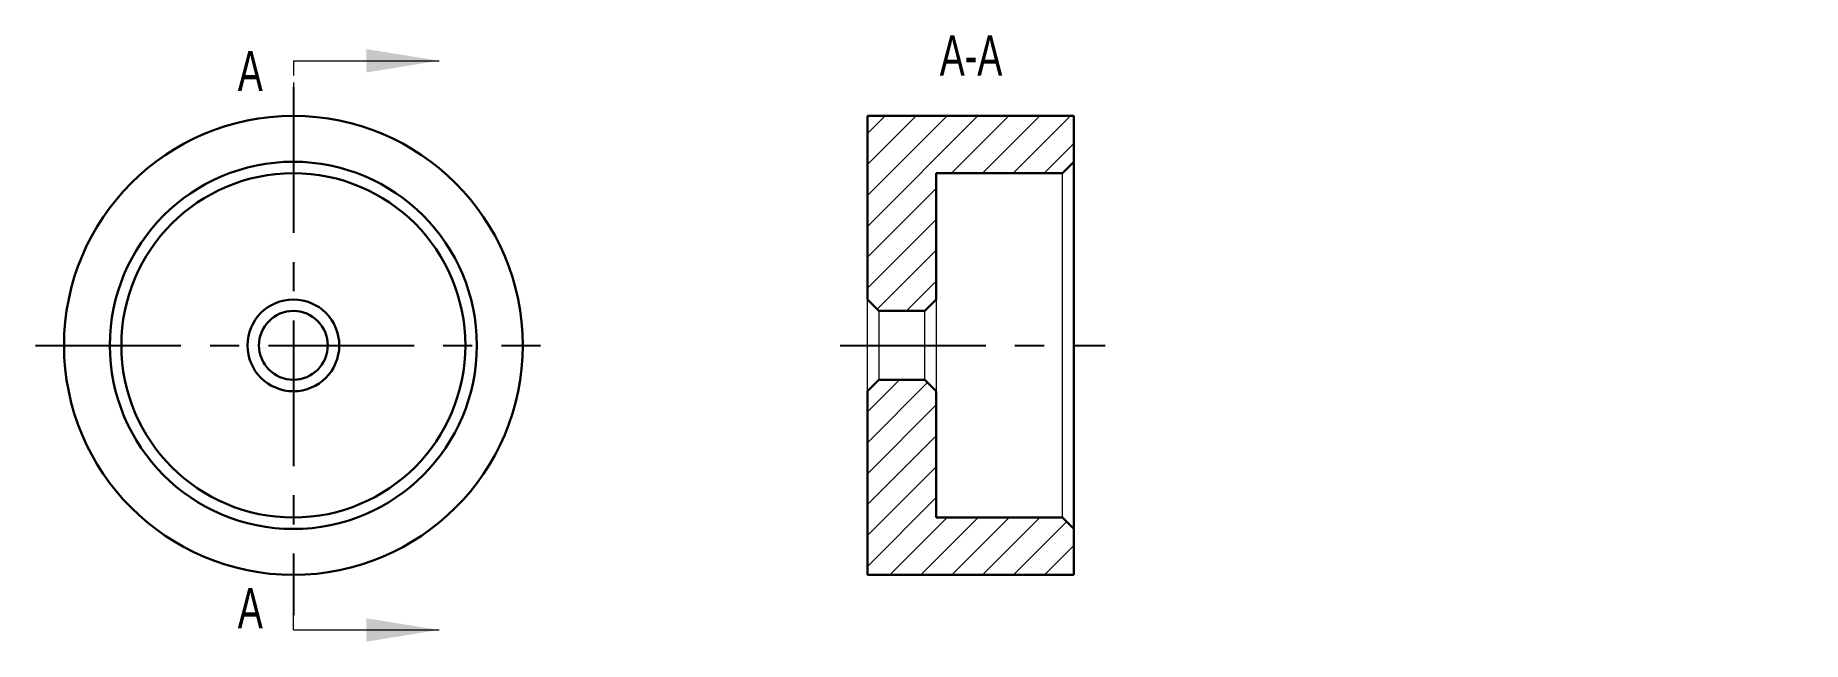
# Model space of a CAD drawing. Header units: millimetres. Extents: x 328 to 482, y 151 to 204.
import ezdxf

# ---------------------------------------------------------------- set-up
doc = ezdxf.new("R2010")
doc.units = ezdxf.units.MM
doc.linetypes.add('CENTER', pattern=[50.8, 31.75, -6.35, 6.35, -6.35])
doc.linetypes.add('HIDDEN', pattern=[1.905, 1.27, -0.635])
doc.styles.add('SLDTEXTSTYLE5', font='TXT', dxfattribs={"width": 0.7})

msp = doc.modelspace()

# ---------------------------------------------------------------- hatches: boundary and pattern name
at = {"linetype": 'Continuous', "lineweight": 15}
h = msp.add_hatch(dxfattribs=at)
h.set_pattern_fill('ANSI31', color=2, scale=0.6, angle=3e-322, style=0)
h.paths.add_polyline_path([(401.46, 180.26), (405.46, 180.26), (406.46, 181.26), (406.46, 192.26), (417.46, 192.26), (418.46, 193.26), (418.46, 197.26), (400.46, 197.26), (400.46, 181.26)], flags=0)
h = msp.add_hatch()
h.set_pattern_fill('ANSI31', color=256)
edge = h.paths.add_edge_path()
edge.add_line((464.01, 197.87), (482.01, 197.87))
at = {"linetype": 'Continuous', "lineweight": 0}
h = msp.add_hatch(dxfattribs=at)
h.set_pattern_fill('ANSI31', color=2, scale=0.6, angle=3e-322, style=0)
h.paths.add_polyline_path([(405.46, 174.26), (401.46, 174.26), (400.46, 173.26), (400.46, 157.26), (418.46, 157.26), (418.46, 161.26), (417.46, 162.26), (406.46, 162.26), (406.46, 173.26)], flags=0)

# ---------------------------------------------------------------- linework, layer by layer
at = {"color": 7, "linetype": 'HIDDEN', "lineweight": 0}
for p, q in [((350.4, 202.06), (350.4, 195.71)), ((350.4, 152.46), (350.4, 158.81))]:
    msp.add_line(p, q, dxfattribs=at)
at = {"color": 7, "linetype": 'Continuous', "lineweight": 0}
for p, q in [((350.4, 202.06), (363.1, 202.06)), ((350.4, 152.46), (363.1, 152.46))]:
    msp.add_line(p, q, dxfattribs=at)
at = {"color": 1, "linetype": 'CENTER', "ltscale": 0.4}
for p, q in [((350.4, 199.76), (350.4, 153.76)), ((327.9, 177.26), (371.94, 177.26)), ((398.08, 177.26), (421.19, 177.26))]:
    msp.add_line(p, q, dxfattribs=at)
at = {"color": 7, "linetype": 'Continuous', "lineweight": 30}
for p, q in [((400.46, 181.26), (400.46, 197.26)), ((400.46, 197.26), (418.46, 197.26)), ((418.46, 193.26), (418.46, 197.26)), ((417.46, 192.26), (418.46, 193.26)), ((418.46, 193.26), (418.46, 161.26)), ((417.46, 192.26), (406.46, 192.26)), ((406.46, 181.26), (406.46, 192.26)), ((400.46, 181.26), (401.46, 180.26)), ((405.46, 180.26), (406.46, 181.26)), ((405.46, 180.26), (401.46, 180.26)), ((401.46, 174.26), (400.46, 173.26)), ((401.46, 174.26), (405.46, 174.26)), ((406.46, 173.26), (405.46, 174.26)), ((400.46, 157.26), (400.46, 173.26)), ((406.46, 162.26), (406.46, 173.26)), ((406.46, 162.26), (417.46, 162.26)), ((418.46, 161.26), (417.46, 162.26)), ((418.46, 157.26), (418.46, 161.26)), ((418.46, 157.26), (400.46, 157.26))]:
    msp.add_line(p, q, dxfattribs=at)
at = {"color": 7, "linetype": 'Continuous', "lineweight": 15}
for p, q in [((417.46, 162.26), (417.46, 192.26)), ((400.46, 173.26), (400.46, 181.26)), ((406.46, 181.26), (406.46, 173.26)), ((401.46, 180.26), (401.46, 174.26)), ((405.46, 174.26), (405.46, 180.26))]:
    msp.add_line(p, q, dxfattribs=at)
at = {"color": 7, "linetype": 'Continuous', "lineweight": 30}
for radius in [20, 16, 15, 4, 3]:
    msp.add_circle((350.4, 177.26), radius, dxfattribs=at)
at = {"color": 7, "linetype": 'Continuous', "lineweight": 0}
for points in [[(363.1, 202.06), (356.75, 203.08), (356.75, 201.04)], [(363.1, 152.46), (356.75, 153.48), (356.75, 151.44)]]:
    msp.add_solid(points, dxfattribs=at)

# ---------------------------------------------------------------- texts
at = {"insert": (409.49, 204.27), "char_height": 3.5, "attachment_point": 2, "style": 'SLDTEXTSTYLE5'}
msp.add_mtext('A-A', dxfattribs=at)
at = {"color": 7, "linetype": 'Continuous', "char_height": 3.5, "attachment_point": 1, "style": 'SLDTEXTSTYLE5'}
for insert in [(345.55, 202.92), (345.55, 156.11)]:
    msp.add_mtext('A', dxfattribs=dict(at, insert=insert))

doc.saveas('drawing.dxf')
